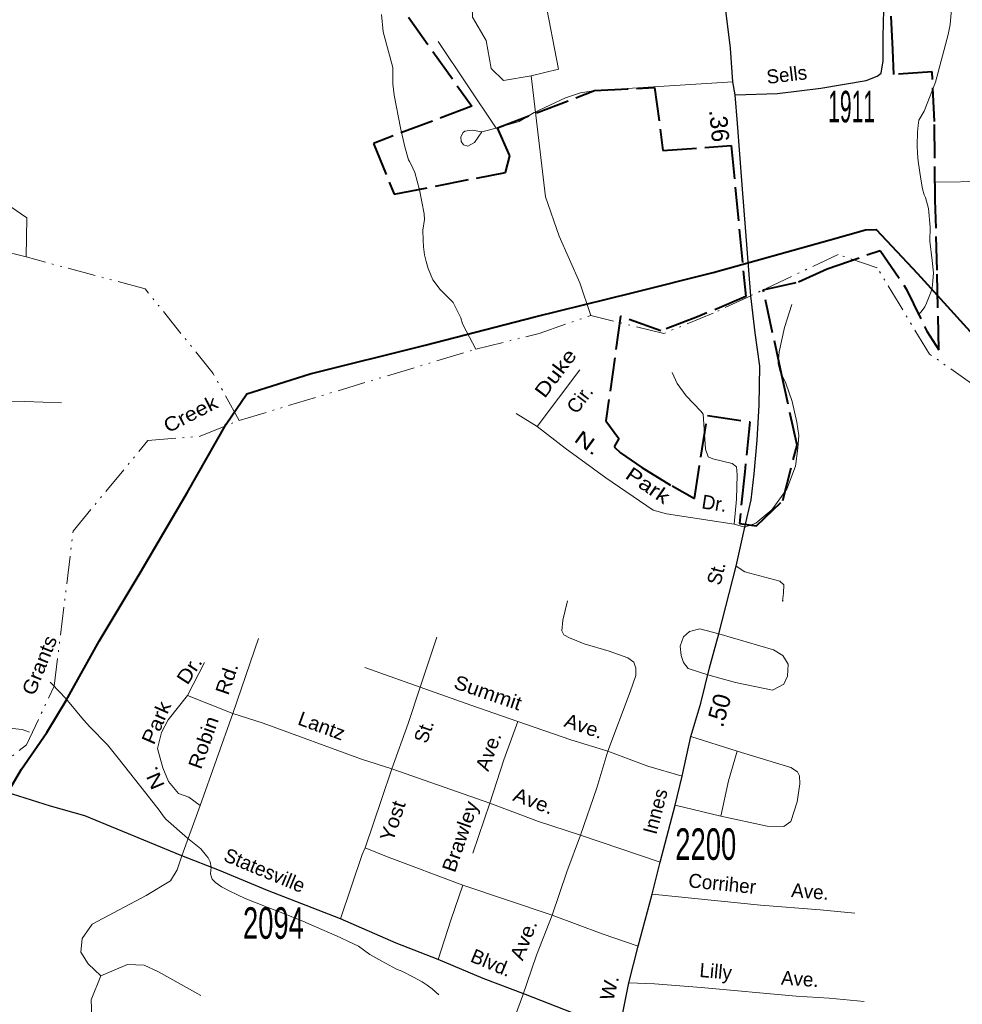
# Model space of a CAD drawing. Extents: x 449235 to 502391, y 194788 to 235774.
# Drawn here: x 474493 to 475839, y 215850 to 217256 of the extents above; entities that cross this region are included whole.
import ezdxf
from ezdxf.enums import TextEntityAlignment as Align

# ---------------------------------------------------------------- set-up
doc = ezdxf.new("R2010")
doc.units = 0
doc.header["$LTSCALE"] = 8
doc.linetypes.add('DASH_DOUBLE_DOT', pattern=[9.2, 5, -1.2, 0.3, -1.2, 0.3, -1.2])
doc.linetypes.add('LONG_DASHED', pattern=[7.5, 6, -1.5])
for name, color, linetype, lineweight in [('10', 7, 'Continuous', 40), ('11', 7, 'Continuous', 13), ('17', 7, 'Continuous', 40), ('32', 7, 'Continuous', 25), ('35', 7, 'Continuous', 13), ('49', 7, 'LONG_DASHED', 40), ('56', 7, 'Continuous', 40), ('59', 7, 'DASH_DOUBLE_DOT', 13), ('60', 7, 'Continuous', 13), ('62', 7, 'Continuous', 13), ('8', 7, 'Continuous', 25)]:
    doc.layers.add(name, color=color, linetype=linetype, lineweight=lineweight)
doc.layers.add('21', color=7, linetype='Continuous')

msp = doc.modelspace()

# ---------------------------------------------------------------- linework, layer by layer
at = {"layer": '32'}
for points in [[(475514.494, 217148.326), (475510.961, 217166.633), (475507.668, 217214.882), (475499.596, 217280.183), (475485.904, 217414.394), (475480.164, 217488.804), (475473.812, 217537.761), (475464.437, 217571.269), (475442.745, 217622.119), (475398.555, 217688.246), (475395.088, 217691.142)], [(475514.494, 217148.326), (475574.915, 217150.337), (475636.604, 217157.811), (475701.295, 217168.945), (475717.212, 217174.906), (475722.725, 217179.124), (475725.888, 217196.809), (475725.555, 217231.58), (475726.441, 217269.376)], [(475536.579, 216861.419), (475524.345, 217019.631), (475517.876, 217107.455), (475514.494, 217148.326)], [(475348.836, 215811.374), (475362.789, 215880.538), (475375.985, 215932.905), (475396.027, 216007.091), (475407.319, 216052.789), (475428.668, 216134.328), (475438.714, 216175.721), (475451.127, 216232.162), (475465.641, 216279.775), (475477.642, 216330.337), (475491.372, 216378.973), (475515.822, 216475.149), (475528.422, 216531.188), (475537.259, 216570.104), (475541.792, 216607.278), (475545.816, 216655.44), (475548.595, 216705.396), (475549.595, 216760.877), (475543.179, 216808.403), (475536.579, 216861.419)], [(475348.836, 215811.374), (475215.39, 215863.726), (475154.884, 215886.936), (475090.409, 215913.612), (475030.75, 215937.201), (474951.13, 215971.929), (474847.106, 216012.333), (474778.399, 216040.863), (474724.851, 216062.011), (474586.499, 216118.767), (474537.622, 216132.784), (474474.232, 216152.851), (474434.775, 216166.445)]]:
    msp.add_lwpolyline(points, dxfattribs=at)
at = {"layer": '35'}
for p, q in [((475090.514, 217224.596), (475173.213, 217100.822)), ((475231.807, 216674.779), (475292.781, 216755.456)), ((475528.422, 216531.188), (475513.201, 216535.521)), ((474756.953, 216337.692), (474732.731, 216290.826)), ((474986.016, 216330.822), (475065.102, 216302.815)), ((474732.731, 216290.826), (474797.633, 216265.102)), ((475140.263, 216065.689), (475164.574, 216136.862)), ((475428.668, 216134.328), (475494.171, 216118.361))]:
    msp.add_line(p, q, dxfattribs=at)
for points in [[(475293.709, 217151.142), (475315.126, 217154.674), (475510.961, 217166.633)], [(475206.218, 217110.34), (475227.636, 217122.959), (475272.34, 217144.012), (475293.709, 217151.142)], [(475153.04, 217095.497), (475173.213, 217100.822), (475206.218, 217110.34)], [(476038.252, 217022.144), (476020.074, 217027.024), (475994.042, 217030.566), (475957.409, 217028.623), (475914.314, 217025.711), (475871.751, 217024.38), (475800.812, 217023.492)], [(475528.422, 216531.188), (475543.964, 216536.729), (475566.796, 216555.906), (475587.948, 216585.486), (475600.565, 216618.288), (475603.948, 216643.835), (475605.415, 216662.103), (475602.627, 216681.066), (475595.719, 216710.42), (475586.921, 216736.763), (475578.596, 216753.337), (475575.647, 216764.375), (475577.09, 216781.423), (475584.866, 216816.092), (475595.104, 216848.88)], [(475513.201, 216535.521), (475516.539, 216570.889), (475517.364, 216605.637), (475516.257, 216617.247), (475510.195, 216622.127), (475482.755, 216628.415), (475476.11, 216631.538), (475471.88, 216642.541), (475468.622, 216692.558), (475465.599, 216696.888), (475444.382, 216718.359), (475431.69, 216736.119), (475424.511, 216752.061)], [(474446.398, 216711.576), (474500.72, 216710.6), (474553.126, 216708.382)], [(475513.201, 216535.521), (475416.344, 216550.287), (475397.477, 216555.304), (475330.103, 216601.494), (475271.865, 216644.023), (475231.807, 216674.779), (475202.053, 216693.311)], [(475515.822, 216475.149), (475528.412, 216467.393), (475578.274, 216453.942), (475583.723, 216448.953), (475583.537, 216436.759), (475582.144, 216425.199), (475583.376, 216425.784)], [(475332.823, 216211.223), (475364.54, 216295.785), (475372.642, 216319.469), (475372.669, 216329.836), (475369.732, 216338.434), (475361.196, 216344.584), (475334.428, 216353.908), (475299.147, 216364.562), (475277.854, 216373.227), (475269.952, 216377.534), (475266.953, 216383.083), (475268.298, 216398.304), (475275.194, 216425.671)], [(475024.622, 216186.044), (475047.638, 216250.533), (475065.102, 216302.815), (475088.742, 216374)], [(475475.594, 216320.346), (475447.502, 216329.415), (475440.706, 216338.029), (475437.496, 216347.677), (475435.755, 216361.13), (475440.722, 216374.508), (475449.296, 216382.325), (475464.005, 216385.87), (475491.372, 216378.973)], [(475491.372, 216378.973), (475569.032, 216355.874), (475582.524, 216348.004), (475590.226, 216335.308), (475589.32, 216318.533), (475583.883, 216306.745), (475567.572, 216298.584), (475515.013, 216309.465), (475475.594, 216320.346)], [(474724.851, 216062.011), (474751.003, 216133.756), (474797.633, 216265.102), (474834.379, 216372.19)], [(475065.102, 216302.815), (475137.456, 216276.712), (475204.444, 216253.645)], [(474732.731, 216290.826), (474705.278, 216256.081), (474695.69, 216238.052), (474690.038, 216214.929), (474697.593, 216187.289), (474705.98, 216167.724), (474719.812, 216151.038), (474734.589, 216145.432), (474751.003, 216133.756)], [(474797.633, 216265.102), (474840.841, 216251.42), (474981.415, 216199.786), (475024.622, 216186.044), (475164.574, 216136.862)], [(475164.574, 216136.862), (475184.492, 216198.913), (475204.444, 216253.645)], [(475204.444, 216253.645), (475279.847, 216227.48), (475332.823, 216211.223)], [(475494.171, 216118.361), (475560.221, 216104.162), (475584, 216103.803), (475593.843, 216110.984), (475602.763, 216138.92), (475606.757, 216164.517), (475606.321, 216176.114), (475603.321, 216181.602), (475593.689, 216187.835), (475517.278, 216211.307), (475451.127, 216232.162)], [(475293.561, 216091.378), (475317.188, 216158.904), (475332.823, 216211.223)], [(475332.823, 216211.223), (475390.03, 216190.062), (475438.714, 216175.721)], [(475517.278, 216211.307), (475505.045, 216168.687), (475494.171, 216118.361)], [(474951.13, 215971.929), (474982.262, 216063.76), (474986.606, 216073.492), (475009.648, 216142.25), (475024.622, 216186.044)], [(475164.574, 216136.862), (475233.879, 216110.759), (475293.561, 216091.378), (475407.319, 216052.789)], [(475253.07, 215977.047), (475274.269, 216039.133), (475293.561, 216091.378)], [(474986.606, 216073.492), (475017.033, 216061.106), (475125.923, 216020.054), (475253.07, 215977.047)], [(474724.851, 216062.011), (474718.094, 216041.648), (474708.405, 216026.295), (474673.686, 216005.286), (474596.981, 215964.077), (474582.447, 215943.877), (474580.832, 215924.484), (474591.329, 215907.515), (474609.092, 215890.547)], [(475090.409, 215913.612), (475108.448, 215970.212), (475125.923, 216020.054)], [(475396.027, 216007.091), (475550.806, 215991.459), (475635.508, 215984.807), (475685.42, 215979.894)], [(475210.786, 215861.532), (475230.751, 215919.923), (475253.07, 215977.047)], [(475253.07, 215977.047), (475324.863, 215950.345), (475375.985, 215932.905)], [(474609.092, 215890.547), (474647.041, 215906.707), (474671.263, 215905.899), (474691.449, 215896.203), (474752.062, 215862.665)], [(474609.092, 215890.547), (474595.422, 215856.2), (474597.037, 215821.455), (474601.882, 215764.894), (474605.919, 215743.077), (474636.601, 215728.533), (474686.661, 215710.756), (474719.765, 215685.707)], [(475362.789, 215880.538), (475399.289, 215878.885), (475465.723, 215873.699), (475601.544, 215861.5), (475648.443, 215858.417), (475698.427, 215854.052)], [(475171.308, 215749.071), (475192.259, 215810.98), (475210.786, 215861.532)]]:
    msp.add_lwpolyline(points, dxfattribs=at)
msp.add_lwpolyline([(475153.04, 217095.497), (475139.064, 217098.036), (475128.659, 217096.233), (475126.183, 217094.454), (475123.132, 217088.355), (475123.667, 217081.636), (475126.679, 217076.756), (475132.74, 217074.865), (475142.548, 217080.339)], close=True, dxfattribs=at)
at = {"layer": '49'}
msp.add_lwpolyline([(475048.253, 217259.067), (475138.529, 217132.13), (474998.228, 217078.921), (475027.765, 217006.499), (475186.862, 217037.604), (475192.769, 217061.253), (475175.047, 217101.159), (475313.871, 217154.367), (475399.528, 217158.802), (475411.343, 217068.643), (475508.815, 217076.033), (475529.491, 216860.242), (475460.871, 216831.18), (475408.389, 216811.468), (475350.792, 216832.16), (475330.116, 216682.881), (475348.435, 216657.478), (475341.931, 216645.93), (475350.792, 216637.062), (475381.387, 216616.132), (475424.341, 216589.891), (475456.212, 216571.754), (475474.848, 216690.271), (475535.398, 216681.403), (475528.237, 216610.021), (475520.481, 216536.293), (475544.972, 216533.056), (475582.289, 216569.086), (475602.87, 216647.975), (475580.623, 216749.958), (475554.529, 216870.019), (475604.592, 216881.282), (475645.891, 216899.98), (475721.412, 216926.184), (475758.334, 216871.497), (475787.871, 216810.899), (475805.006, 216784.21), (475802.713, 216898.053), (475799.953, 216997.909), (475798.979, 217110.144), (475795.552, 217180.868), (475740.924, 217177.293), (475739.627, 217212.693), (475736.725, 217265.204)], dxfattribs=at)
at = {"layer": '56'}
msp.add_lwpolyline([(474478.452, 216155.368), (474495.831, 216185.389), (474532.146, 216237.961), (474559.718, 216283.451), (474606.745, 216368.07), (474665.197, 216465.753), (474732.66, 216580.82), (474787.991, 216677.957), (474817.355, 216721.581), (474907.889, 216750.002), (475071.983, 216790.842), (475228.69, 216831.282), (475367.585, 216865.556), (475483.134, 216894.447), (475649.851, 216941.272), (475700.335, 216955.621), (475715.586, 216955.8), (475774.697, 216893.066), (475849.748, 216810.31)], dxfattribs=at)
at = {"layer": '59', "linetype": 'Continuous'}
for points in [[(474502.625, 216916.75), (474503.531, 216972.781), (474473.344, 216993.391), (474338.938, 217020.125), (474248.094, 217059.985), (474220.656, 217090.547), (474210.906, 217121.766), (474214.562, 217182.719), (474341.375, 217363.25)], [(475308.294, 216833.136), (475292.656, 216879.797), (475263.094, 216946.422), (475243.594, 217002.844), (475223.156, 217175.344)]]:
    msp.add_lwpolyline(points, dxfattribs=at)
at = {"layer": '59'}
for points in [[(474502.625, 216916.75), (474166.125, 217002.625), (474034.438, 217045.297), (473994.188, 217066.11), (473931.719, 217130.406), (473898.812, 217151.078), (473880.438, 217154.719)], [(474806.737, 216683.364), (474769.625, 216750.297), (474672.375, 216871.312), (474502.625, 216916.75)], [(476523.489, 216517.741), (476502.843, 216516.56), (476481.606, 216527.776), (476113.297, 216653.487), (475854.901, 216733.899), (475791.807, 216778.196), (475717.25, 216901.219), (475661.469, 216920.36), (475536.579, 216861.419), (475483.086, 216836.325), (475412.527, 216807.633), (475308.294, 216833.136)], [(474806.737, 216683.364), (475144.531, 216785.235), (475234.589, 216807.651), (475308.294, 216833.136)], [(473897.285, 214607.893), (474040.812, 214673.969), (474105.125, 214719.688), (474138.938, 214792.031), (474158.833, 214991.123), (474171.84, 215120.122), (474177.239, 215217.377), (474152.947, 215349.751), (474160.906, 215421.922), (474167, 215490.828), (474245.155, 215904.359), (474276.095, 215960.524), (474395.318, 216009.144), (474414.723, 216075.171), (474408.901, 216126.958), (474434.775, 216166.445), (474502.906, 216220.406), (474542.72, 216303.871), (474569.702, 216525.293), (474676.457, 216654.926), (474749.467, 216660.613), (474806.737, 216683.364)]]:
    msp.add_lwpolyline(points, dxfattribs=at)
at = {"layer": '60'}
msp.add_lwpolyline([(475223.156, 217175.344), (475183.864, 217168.823), (475166.294, 217185.65), (475159.294, 217225.807), (475139.481, 217259.213), (475137.638, 217313.275), (475092.825, 217372.228), (475098.013, 217397.119), (475108.388, 217401.916), (475128.513, 217389.509), (475232.583, 217306.373), (475242.645, 217286.155), (475262.454, 217184.743)], close=True, dxfattribs=at)
at = {"layer": '62'}
for points in [[(475144.531, 216785.235), (475130.438, 216811.281), (475125.188, 216821.141), (475123, 216829.688), (475112.938, 216849.906), (475111.812, 216851.922), (475093.438, 216870.562), (475083.188, 216884.266), (475076.281, 216900.422), (475073.406, 216910.235), (475071.156, 216920.031), (475069.562, 216931.062), (475069.188, 216940.578), (475068.875, 216955.094), (475071.062, 216970.062), (475070.656, 216978.562), (475064.031, 217012.719), (475057.281, 217037.375), (475051.469, 217049.75), (475049.719, 217053.281), (475048.5, 217055.312), (475042.812, 217073.938), (475036.688, 217101.312), (475027.938, 217147.766), (475025.75, 217164.078), (475025.781, 217187.328), (475012.25, 217238.375), (475009.75, 217262.938)], [(475775.812, 216833.75), (475780, 216838.672), (475785, 216845.828), (475787.562, 216850.781), (475793.406, 216865.156), (475795.375, 216872.625), (475796.75, 216882.36), (475797.625, 216894.344), (475795.594, 216911.641), (475792.344, 216939.469), (475792.75, 216959.219), (475790.469, 216986.031), (475785.906, 217001.891), (475784.25, 217005.672), (475781.969, 217014.219), (475779.188, 217027.781), (475775.5, 217053.375), (475774.562, 217064.391), (475774.156, 217076.156), (475774.531, 217094.906), (475775.438, 217104.641), (475776.75, 217111.875), (475784.344, 217124.735), (475800.5, 217166.422), (475818.438, 217234.344), (475821.25, 217248.797), (475822.938, 217270.766)], [(474536.875, 216309.766), (474551.938, 216293.953), (474561.5, 216283.75), (474584.688, 216256.016), (474593.625, 216246.094), (474618.688, 216220.312), (474634.125, 216201.25), (474673.312, 216151.438), (474692.25, 216127.031), (474698.219, 216119.156), (474701.75, 216114.344), (474733.094, 216087.188), (474752.062, 216071.797), (474759.781, 216061.891), (474762.156, 216058.844), (474765.062, 216053.281), (474766.719, 216045.735), (474765.906, 216036), (474767.062, 216031.219), (474768.188, 216028.703), (474772.969, 216023.86), (474781.406, 216017.422), (474793.469, 216011.188), (474815.156, 216000.735), (474846.344, 215988.36), (474862.594, 215982.266), (474897.406, 215968.562), (474909.5, 215963.312), (474950.594, 215945.469), (474962.688, 215939.735), (474977.156, 215932.688), (474993.188, 215921.11), (475010, 215911.516), (475031.344, 215899.828), (475038.594, 215897.422), (475055.438, 215888.828), (475067.562, 215881.828), (475074.719, 215877.438), (475081.906, 215871.781), (475091.562, 215863.594)], [(474507.25, 216238.328), (474501.969, 216240.438), (474497.188, 216242.281), (474469.156, 216245.094)]]:
    msp.add_lwpolyline(points, dxfattribs=at)

# ---------------------------------------------------------------- texts
at = {"layer": '10'}
for s, rotation, width, p in [('Duke', 52.919, 1.25, (475266.031, 216744.941)), ('N.', 323.861, 1.4, (475298.143, 216643.407)), ('Park', 325.566, 1.25, (475384.356, 216582.487)), ('Dr.', 57.079, 1.15, (474743.932, 216321.77)), ('Rd.', 71.061, 1.1, (474798.449, 216311.645)), ('Summit', 340.999, 1.1, (475158.473, 216285.339)), ('Park', 66.424, 1.15, (474697.496, 216248.011)), ('Lantz', 339.831, 1.05, (474920.932, 216237.982)), ('Ave.', 340.863, 1.05, (475295.444, 216237.673)), ('Robin', 70.454, 1.1, (474765.063, 216220.295)), ('Ave.', 69.971, 1.05, (475171.725, 216207.687)), ('N.', 113.412, 1.2, (474694.57, 216176.886)), ('Ave.', 339.362, 1.1, (475223.377, 216130.872)), ('Yost', 71.473, 1.1, (475035.232, 216108.443)), ('Brawley', 71.141, 1.1, (475131.418, 216086.2)), ('Ave.', 68.659, 1.1, (475221.838, 215938.329))]:
    msp.add_text(s, height=20, rotation=rotation, dxfattribs=dict(at, width=width)).set_placement(p, align=Align.CENTER)
for s, rotation, p in [('Cir.', 52.919, (475300.722, 216707.914)), ('Dr.', 351.332, (475483.273, 216555.257)), ('St.', 70.359, (475079.71, 216236.269)), ('Corriher', 354.233, (475494.983, 216012.173)), ('Ave.', 355.51, (475620.573, 216001.026)), ('Lilly', 354.868, (475485.844, 215886.952)), ('Ave.', 356.239, (475606.217, 215876.225))]:
    msp.add_text(s, height=20, rotation=rotation, dxfattribs=at).set_placement(p, align=Align.CENTER)
at = {"layer": '11'}
for s, rotation, p in [('Sells', 6.908, (475589.204, 217167.178)), ('St.', 75.736, (475497.197, 216462.766)), ('Innes', 75.328, (475410.158, 216122.852)), ('Statesville', 337.45, (474839.17, 216031.87)), ('Blvd.', 337.523, (475162.64, 215899.96))]:
    msp.add_text(s, height=20, rotation=rotation, dxfattribs=at).set_placement(p, align=Align.CENTER)
at = {"layer": '11', "width": 1.1}
msp.add_text('W.', height=20, rotation=75.856, dxfattribs=at).set_placement((475344.692, 215871.047), align=Align.CENTER)
at = {"layer": '17'}
for s, rotation, p in [('.36', 275.407, (475479.439, 217103.077)), ('.50', 74.519, (475503.107, 216266.375))]:
    msp.add_text(s, height=25, rotation=rotation, dxfattribs=at).set_placement(p, align=Align.CENTER)
at = {"layer": '21'}
for s, rotation, width, p in [('Creek', 27.053, 1.15, (474741.66, 216683.72)), ('Grants', 68.095, 1.1, (474530.892, 216330.213))]:
    msp.add_text(s, height=20, rotation=rotation, dxfattribs=dict(at, width=width)).set_placement(p, align=Align.CENTER)
at = {"layer": '8'}
for s, width, p in [('1911', 0.5, (475680.605, 217108.974)), ('2200', 0.65, (475472.494, 216056.076)), ('2094', 0.65, (474855.547, 215943.405))]:
    msp.add_text(s, height=45, dxfattribs=dict(at, width=width)).set_placement(p, align=Align.CENTER)

doc.saveas('drawing.dxf')
